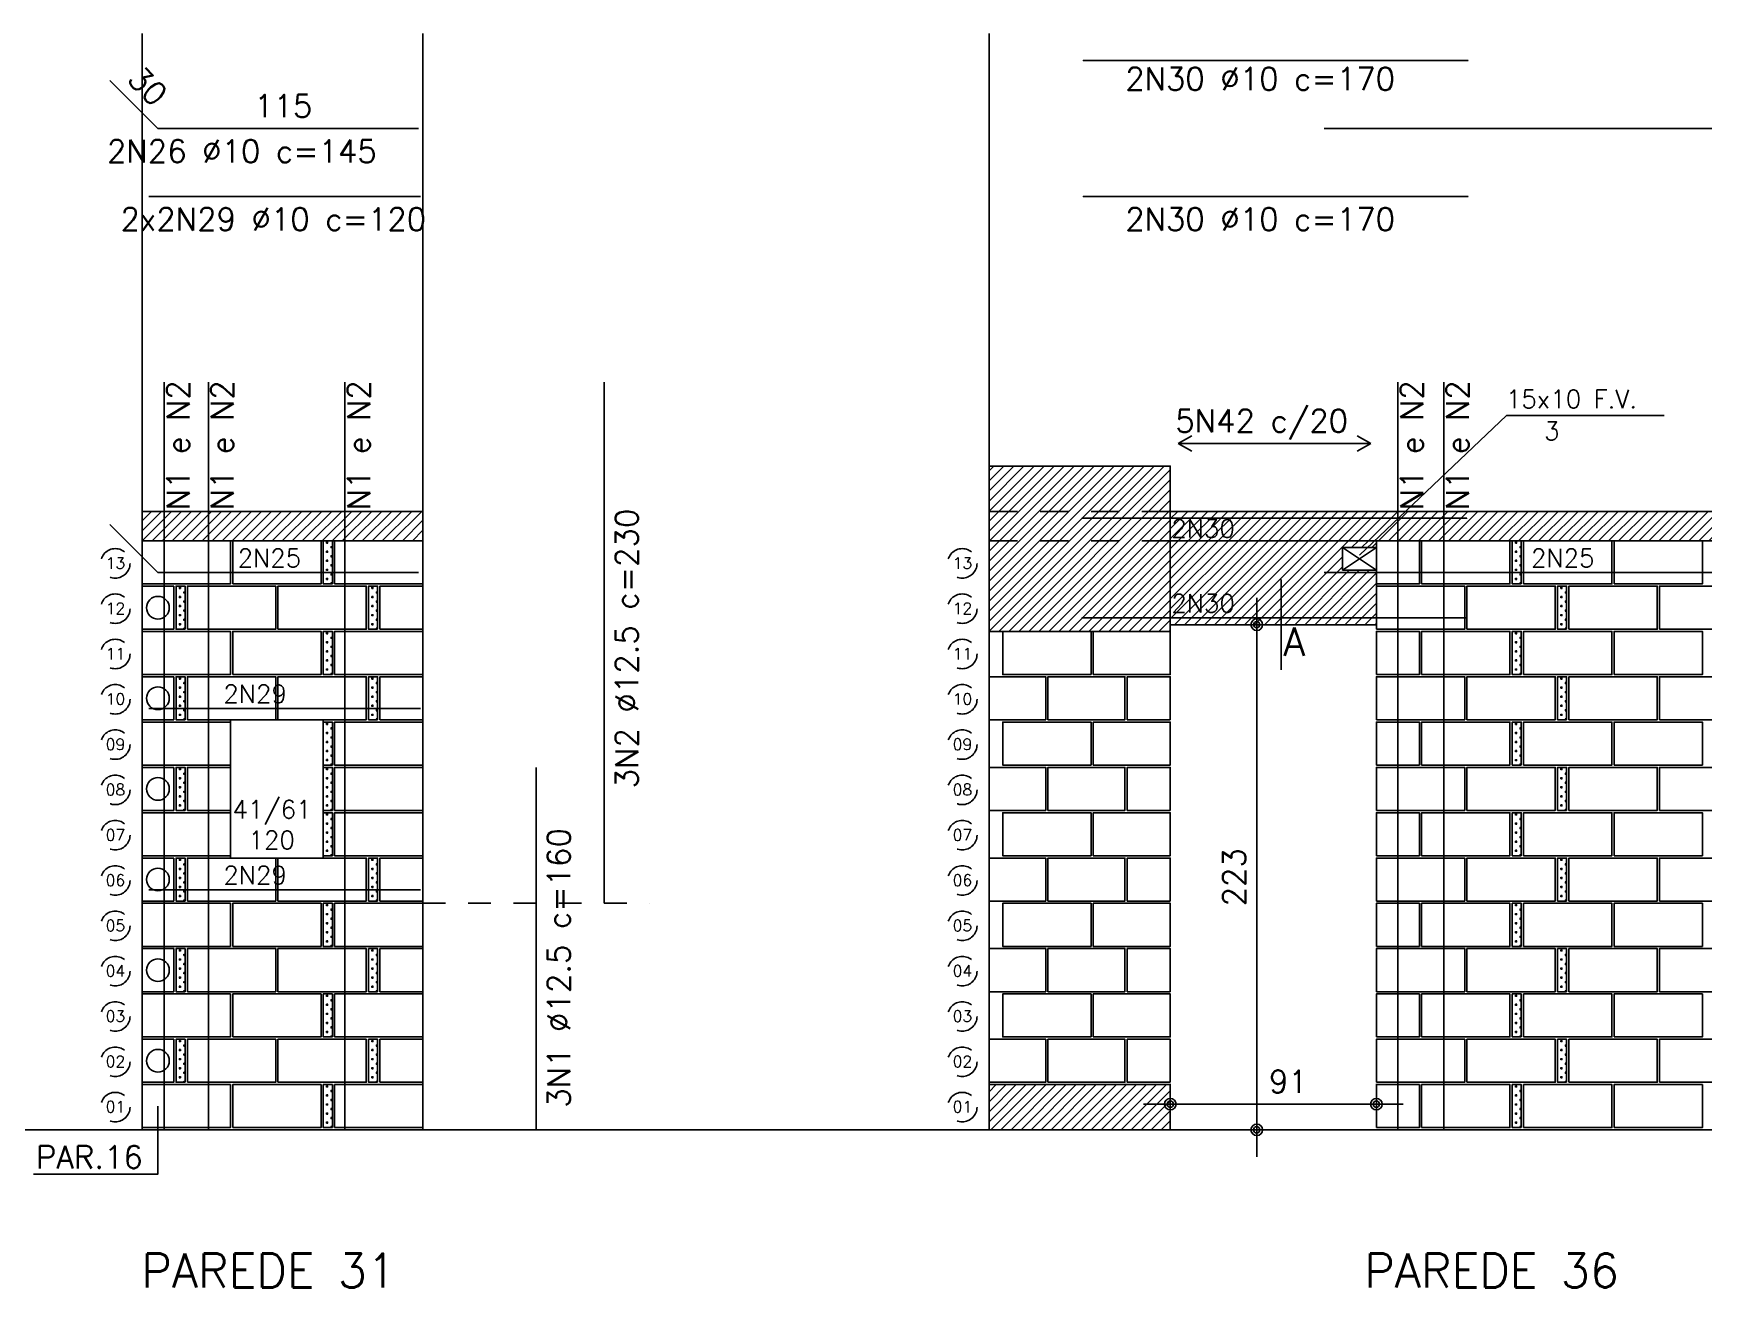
# Model space of a CAD drawing. Extents: x 0 to 187, y -7 to 20.
# Drawn here: x 163.1 to 170.48, y 3.31 to 8.84 of the extents above; entities that cross this region are included whole.
import ezdxf

# ---------------------------------------------------------------- set-up
doc = ezdxf.new("R2010")
doc.units = 0
doc.header["$LTSCALE"] = 0.5
doc.header["$MEASUREMENT"] = 0
doc.header["$PDMODE"] = 34
doc.header["$PDSIZE"] = 0.1
doc.linetypes.add('CENTER', pattern=[2, 1.25, -0.25, 0.25, -0.25])
doc.linetypes.add('HIDDEN', pattern=[0.375, 0.25, -0.125])
doc.layers.get('0').update_dxf_attribs({"linetype": 'CONTINUOUS'})
doc.layers.get('DEFPOINTS').update_dxf_attribs({"linetype": 'CONTINUOUS'})
for name, color, linetype in [('AUX00', 7, 'HIDDEN'), ('AUX01', 1, 'CONTINUOUS'), ('B04', 6, 'CONTINUOUS'), ('B19', 3, 'CONTINUOUS'), ('B19C', 126, 'CONTINUOUS'), ('B39', 2, 'CONTINUOUS'), ('B39C', 5, 'CONTINUOUS'), ('BLOCOPERP', 2, 'CONTINUOUS'), ('BP', 106, 'CONTINUOUS'), ('COT01', 1, 'CONTINUOUS'), ('EIX01', 1, 'CENTER'), ('FERRO', 4, 'CONTINUOUS'), ('FERRO_CANALETA', 4, 'CONTINUOUS'), ('FERRO_GROUTE', 4, 'CONTINUOUS'), ('FURO', 4, 'CONTINUOUS'), ('H04', 9, 'CONTINUOUS'), ('HATCHLAJE', 251, 'HIDDEN'), ('HI-FURO', 4, 'CONTINUOUS'), ('TXT02', 2, 'CONTINUOUS'), ('TXT05', 4, 'CONTINUOUS'), ('VIG02', 3, 'CONTINUOUS')]:
    doc.layers.add(name, color=color, linetype=linetype)
doc.styles.add('ROMANS', font='romans.shx')
doc.dimstyles.get("Standard").update_dxf_attribs({"dimscale": 0, "dimtxt": 0.2, "dimasz": 0.2, "dimexe": 0.18, "dimexo": 0.0625, "dimgap": 0.1, "dimtad": 1, "dimdec": 1, "dimlfac": 100, "dimrnd": 0.5, "dimzin": 13, "dimdsep": 46, "dimtxsty": 'ROMANS', "dimblk1": 'DE2', "dimblk2": 'DE2', "dimsah": 1, "dimcen": 0.1, "dimclrt": 3, "dimadec": 0, "dimazin": 0, "dimtfac": 1, "dimtix": 1, "dimtofl": 0, "dimtmove": 0, "dimatfit": 3, "dimldrblk": 'DE2', "dimfxl": 0, "dimtolj": 1, "dimtzin": 13, "dimarcsym": 0})
pattern_1 = [(45, (99.55251, 28.73103), (-0.022097087, 0.022097087), [])]
pattern_2 = [(45, (114.570683, 2.068954), (-0.022097087, 0.022097087), [])]

# ---------------------------------------------------------------- blocks, each defined once
blk = doc.blocks.new('A$C57CC6AC6')
at = {"layer": 'BP'}
blk.add_lwpolyline([(0, 0.19), (0, 0), (0.14, 0), (0.14, 0.19)], close=True, dxfattribs=at)
blk.add_circle((0.07, 0.095), 0.05, dxfattribs=at)
blk = doc.blocks.new('DE2')
blk.add_line((-1.188, 0), (1.188, 0))
at = {"color": 2}
for radius in [0.256, 0.138]:
    blk.add_circle((0, 0), radius, dxfattribs=at)
blk = doc.blocks.new('*D56')
at = {"layer": 'COT01', "color": 0, "lineweight": -2}
for p, q in [((168.534, 6.234), (168.5927, 6.234)), ((168.5027, 4.104), (168.5027, 6.134)), ((168.1519, 4.004), (168.5927, 4.004))]:
    blk.add_line(p, q, dxfattribs=at)
at = {"layer": 'DEFPOINTS', "color": 0}
for p in [(168.5027, 6.234), (168.5027, 6.234), (168.1207, 4.004)]:
    blk.add_point(p, dxfattribs=at)
at = {"layer": 'COT01', "color": 0, "lineweight": -2, "xscale": 0.1, "yscale": 0.1, "zscale": 0.1}
for p, rotation in [((168.5027, 6.234), 90), ((168.5027, 4.004), 270)]:
    blk.add_blockref('DE2', p, dxfattribs=dict(at, rotation=rotation))
at = {"layer": 'COT01', "color": 3, "insert": (168.4027, 5.119), "char_height": 0.1, "attachment_point": 5, "rotation": 90, "style": 'ROMANS'}
blk.add_mtext('\\A1;223', dxfattribs=at)
blk = doc.blocks.new('*D57')
at = {"layer": 'COT01', "color": 0, "lineweight": -2}
for p, q in [((168.1207, 4.1352), (168.1207, 4.2073)), ((169.0307, 4.1402), (169.0307, 4.2073)), ((168.9307, 4.1173), (168.2207, 4.1173))]:
    blk.add_line(p, q, dxfattribs=at)
at = {"layer": 'DEFPOINTS', "color": 0}
for p in [(168.1207, 4.1173), (168.1207, 4.104), (169.0307, 4.109)]:
    blk.add_point(p, dxfattribs=at)
at = {"layer": 'COT01', "color": 0, "lineweight": -2, "xscale": 0.1, "yscale": 0.1, "zscale": 0.1, "rotation": 180}
blk.add_blockref('DE2', (168.1207, 4.1173), dxfattribs=at)
at = {"layer": 'COT01', "color": 0, "lineweight": -2, "xscale": 0.1, "yscale": 0.1, "zscale": 0.1}
blk.add_blockref('DE2', (169.0307, 4.1173), dxfattribs=at)
at = {"layer": 'COT01', "color": 3, "insert": (168.6418, 4.2173), "char_height": 0.1, "attachment_point": 5, "style": 'ROMANS'}
blk.add_mtext('\\A1;91', dxfattribs=at)

msp = doc.modelspace()

# ---------------------------------------------------------------- hatches: boundary and pattern name
at = {"layer": 'H04'}
h = msp.add_hatch(dxfattribs=at)
h.set_pattern_fill('CROSS', color=256, scale=0.08, style=0)
h.set_pattern_definition([(180, (160.062492, 31.096036), (-0.02, 0.02), [0.01, -0.03]), (90, (160.057492, 31.091036), (0.02, 0.02), [0.01, -0.03])])
h.paths.add_polyline_path([(164.3807, 6.414), (164.4207, 6.414), (164.4207, 6.604), (164.3807, 6.604)])
h = msp.add_hatch(dxfattribs=at)
h.set_pattern_fill('CROSS', color=256, scale=0.08, style=0)
h.set_pattern_definition([(180, (165.312492, 31.096033), (-0.02, 0.02), [0.01, -0.03]), (90, (165.307492, 31.091033), (0.02, 0.02), [0.01, -0.03])])
h.paths.add_polyline_path([(169.6307, 6.414), (169.6707, 6.414), (169.6707, 6.604), (169.6307, 6.604)])
h = msp.add_hatch(dxfattribs=at)
h.set_pattern_fill('CROSS', color=256, scale=0.08, style=0)
h.set_pattern_definition([(180, (159.412492, 30.896036), (-0.02, 0.02), [0.01, -0.03]), (90, (159.407492, 30.891036), (0.02, 0.02), [0.01, -0.03])])
h.paths.add_polyline_path([(163.7307, 6.214), (163.7707, 6.214), (163.7707, 6.404), (163.7307, 6.404)])
h = msp.add_hatch(dxfattribs=at)
h.set_pattern_fill('CROSS', color=256, scale=0.08, style=0)
h.set_pattern_definition([(180, (160.262492, 30.896036), (-0.02, 0.02), [0.01, -0.03]), (90, (160.257492, 30.891036), (0.02, 0.02), [0.01, -0.03])])
h.paths.add_polyline_path([(164.5807, 6.214), (164.6207, 6.214), (164.6207, 6.404), (164.5807, 6.404)])
h = msp.add_hatch(dxfattribs=at)
h.set_pattern_fill('CROSS', color=256, scale=0.08, style=0)
h.set_pattern_definition([(180, (165.512492, 30.896033), (-0.02, 0.02), [0.01, -0.03]), (90, (165.507492, 30.891033), (0.02, 0.02), [0.01, -0.03])])
h.paths.add_polyline_path([(169.8307, 6.214), (169.8707, 6.214), (169.8707, 6.404), (169.8307, 6.404)])
h = msp.add_hatch(dxfattribs=at)
h.set_pattern_fill('CROSS', color=256, scale=0.08, style=0)
h.set_pattern_definition([(180, (160.062492, 30.696035), (-0.02, 0.02), [0.01, -0.03]), (90, (160.057492, 30.691035), (0.02, 0.02), [0.01, -0.03])])
h.paths.add_polyline_path([(164.3807, 6.014), (164.4207, 6.014), (164.4207, 6.204), (164.3807, 6.204)])
h = msp.add_hatch(dxfattribs=at)
h.set_pattern_fill('CROSS', color=256, scale=0.08, style=0)
h.set_pattern_definition([(180, (165.312492, 30.696033), (-0.02, 0.02), [0.01, -0.03]), (90, (165.307492, 30.691033), (0.02, 0.02), [0.01, -0.03])])
h.paths.add_polyline_path([(169.6307, 6.014), (169.6707, 6.014), (169.6707, 6.204), (169.6307, 6.204)])
h = msp.add_hatch(dxfattribs=at)
h.set_pattern_fill('CROSS', color=256, scale=0.08, style=0)
h.set_pattern_definition([(180, (159.412492, 30.496035), (-0.02, 0.02), [0.01, -0.03]), (90, (159.407492, 30.491035), (0.02, 0.02), [0.01, -0.03])])
h.paths.add_polyline_path([(163.7307, 5.814), (163.7707, 5.814), (163.7707, 6.004), (163.7307, 6.004)])
h = msp.add_hatch(dxfattribs=at)
h.set_pattern_fill('CROSS', color=256, scale=0.08, style=0)
h.set_pattern_definition([(180, (160.262492, 30.496035), (-0.02, 0.02), [0.01, -0.03]), (90, (160.257492, 30.491035), (0.02, 0.02), [0.01, -0.03])])
h.paths.add_polyline_path([(164.5807, 5.814), (164.6207, 5.814), (164.6207, 6.004), (164.5807, 6.004)])
h = msp.add_hatch(dxfattribs=at)
h.set_pattern_fill('CROSS', color=256, scale=0.08, style=0)
h.set_pattern_definition([(180, (165.512492, 30.496033), (-0.02, 0.02), [0.01, -0.03]), (90, (165.507492, 30.491033), (0.02, 0.02), [0.01, -0.03])])
h.paths.add_polyline_path([(169.8307, 5.814), (169.8707, 5.814), (169.8707, 6.004), (169.8307, 6.004)])
h = msp.add_hatch(dxfattribs=at)
h.set_pattern_fill('CROSS', color=256, scale=0.08, style=0)
h.set_pattern_definition([(180, (160.062492, 30.296035), (-0.02, 0.02), [0.01, -0.03]), (90, (160.057492, 30.291035), (0.02, 0.02), [0.01, -0.03])])
h.paths.add_polyline_path([(164.3807, 5.614), (164.4207, 5.614), (164.4207, 5.804), (164.3807, 5.804)])
h = msp.add_hatch(dxfattribs=at)
h.set_pattern_fill('CROSS', color=256, scale=0.08, style=0)
h.set_pattern_definition([(180, (165.312492, 30.296033), (-0.02, 0.02), [0.01, -0.03]), (90, (165.307492, 30.291033), (0.02, 0.02), [0.01, -0.03])])
h.paths.add_polyline_path([(169.6307, 5.614), (169.6707, 5.614), (169.6707, 5.804), (169.6307, 5.804)])
h = msp.add_hatch(dxfattribs=at)
h.set_pattern_fill('CROSS', color=256, scale=0.08, style=0)
h.set_pattern_definition([(180, (159.412492, 30.096035), (-0.02, 0.02), [0.01, -0.03]), (90, (159.407492, 30.091035), (0.02, 0.02), [0.01, -0.03])])
h.paths.add_polyline_path([(163.7307, 5.414), (163.7707, 5.414), (163.7707, 5.604), (163.7307, 5.604)])
h = msp.add_hatch(dxfattribs=at)
h.set_pattern_fill('CROSS', color=256, scale=0.08, style=0)
h.set_pattern_definition([(180, (160.062492, 30.096035), (-0.02, 0.02), [0.01, -0.03]), (90, (160.057492, 30.091035), (0.02, 0.02), [0.01, -0.03])])
h.paths.add_polyline_path([(164.3807, 5.414), (164.4207, 5.414), (164.4207, 5.604), (164.3807, 5.604)])
h = msp.add_hatch(dxfattribs=at)
h.set_pattern_fill('CROSS', color=256, scale=0.08, style=0)
h.set_pattern_definition([(180, (165.512492, 30.096033), (-0.02, 0.02), [0.01, -0.03]), (90, (165.507492, 30.091033), (0.02, 0.02), [0.01, -0.03])])
h.paths.add_polyline_path([(169.8307, 5.414), (169.8707, 5.414), (169.8707, 5.604), (169.8307, 5.604)])
h = msp.add_hatch(dxfattribs=at)
h.set_pattern_fill('CROSS', color=256, scale=0.08, style=0)
h.set_pattern_definition([(180, (160.062492, 29.896034), (-0.02, 0.02), [0.01, -0.03]), (90, (160.057492, 29.891034), (0.02, 0.02), [0.01, -0.03])])
h.paths.add_polyline_path([(164.3807, 5.214), (164.4207, 5.214), (164.4207, 5.404), (164.3807, 5.404)])
h = msp.add_hatch(dxfattribs=at)
h.set_pattern_fill('CROSS', color=256, scale=0.08, style=0)
h.set_pattern_definition([(180, (165.312492, 29.896033), (-0.02, 0.02), [0.01, -0.03]), (90, (165.307492, 29.891033), (0.02, 0.02), [0.01, -0.03])])
h.paths.add_polyline_path([(169.6307, 5.214), (169.6707, 5.214), (169.6707, 5.404), (169.6307, 5.404)])
h = msp.add_hatch(dxfattribs=at)
h.set_pattern_fill('CROSS', color=256, scale=0.08, style=0)
h.set_pattern_definition([(180, (159.412492, 29.696034), (-0.02, 0.02), [0.01, -0.03]), (90, (159.407492, 29.691034), (0.02, 0.02), [0.01, -0.03])])
h.paths.add_polyline_path([(163.7307, 5.014), (163.7707, 5.014), (163.7707, 5.204), (163.7307, 5.204)])
h = msp.add_hatch(dxfattribs=at)
h.set_pattern_fill('CROSS', color=256, scale=0.08, style=0)
h.set_pattern_definition([(180, (160.262492, 29.696034), (-0.02, 0.02), [0.01, -0.03]), (90, (160.257492, 29.691034), (0.02, 0.02), [0.01, -0.03])])
h.paths.add_polyline_path([(164.5807, 5.014), (164.6207, 5.014), (164.6207, 5.204), (164.5807, 5.204)])
h = msp.add_hatch(dxfattribs=at)
h.set_pattern_fill('CROSS', color=256, scale=0.08, style=0)
h.set_pattern_definition([(180, (165.512492, 29.696033), (-0.02, 0.02), [0.01, -0.03]), (90, (165.507492, 29.691033), (0.02, 0.02), [0.01, -0.03])])
h.paths.add_polyline_path([(169.8307, 5.014), (169.8707, 5.014), (169.8707, 5.204), (169.8307, 5.204)])
h = msp.add_hatch(dxfattribs=at)
h.set_pattern_fill('CROSS', color=256, scale=0.08, style=0)
h.set_pattern_definition([(180, (160.062492, 29.496034), (-0.02, 0.02), [0.01, -0.03]), (90, (160.057492, 29.491034), (0.02, 0.02), [0.01, -0.03])])
h.paths.add_polyline_path([(164.3807, 4.814), (164.4207, 4.814), (164.4207, 5.004), (164.3807, 5.004)])
h = msp.add_hatch(dxfattribs=at)
h.set_pattern_fill('CROSS', color=256, scale=0.08, style=0)
h.set_pattern_definition([(180, (165.312492, 29.496033), (-0.02, 0.02), [0.01, -0.03]), (90, (165.307492, 29.491033), (0.02, 0.02), [0.01, -0.03])])
h.paths.add_polyline_path([(169.6307, 4.814), (169.6707, 4.814), (169.6707, 5.004), (169.6307, 5.004)])
h = msp.add_hatch(dxfattribs=at)
h.set_pattern_fill('CROSS', color=256, scale=0.08, style=0)
h.set_pattern_definition([(180, (159.412492, 29.296034), (-0.02, 0.02), [0.01, -0.03]), (90, (159.407492, 29.291034), (0.02, 0.02), [0.01, -0.03])])
h.paths.add_polyline_path([(163.7307, 4.614), (163.7707, 4.614), (163.7707, 4.804), (163.7307, 4.804)])
h = msp.add_hatch(dxfattribs=at)
h.set_pattern_fill('CROSS', color=256, scale=0.08, style=0)
h.set_pattern_definition([(180, (160.262492, 29.296034), (-0.02, 0.02), [0.01, -0.03]), (90, (160.257492, 29.291034), (0.02, 0.02), [0.01, -0.03])])
h.paths.add_polyline_path([(164.5807, 4.614), (164.6207, 4.614), (164.6207, 4.804), (164.5807, 4.804)])
h = msp.add_hatch(dxfattribs=at)
h.set_pattern_fill('CROSS', color=256, scale=0.08, style=0)
h.set_pattern_definition([(180, (165.512492, 29.296033), (-0.02, 0.02), [0.01, -0.03]), (90, (165.507492, 29.291033), (0.02, 0.02), [0.01, -0.03])])
h.paths.add_polyline_path([(169.8307, 4.614), (169.8707, 4.614), (169.8707, 4.804), (169.8307, 4.804)])
h = msp.add_hatch(dxfattribs=at)
h.set_pattern_fill('CROSS', color=256, scale=0.08, style=0)
h.set_pattern_definition([(180, (160.062492, 29.096033), (-0.02, 0.02), [0.01, -0.03]), (90, (160.057492, 29.091033), (0.02, 0.02), [0.01, -0.03])])
h.paths.add_polyline_path([(164.3807, 4.414), (164.4207, 4.414), (164.4207, 4.604), (164.3807, 4.604)])
h = msp.add_hatch(dxfattribs=at)
h.set_pattern_fill('CROSS', color=256, scale=0.08, style=0)
h.set_pattern_definition([(180, (165.312492, 29.096033), (-0.02, 0.02), [0.01, -0.03]), (90, (165.307492, 29.091033), (0.02, 0.02), [0.01, -0.03])])
h.paths.add_polyline_path([(169.6307, 4.414), (169.6707, 4.414), (169.6707, 4.604), (169.6307, 4.604)])
h = msp.add_hatch(dxfattribs=at)
h.set_pattern_fill('CROSS', color=256, scale=0.08, style=0)
h.set_pattern_definition([(180, (159.412492, 28.896033), (-0.02, 0.02), [0.01, -0.03]), (90, (159.407492, 28.891033), (0.02, 0.02), [0.01, -0.03])])
h.paths.add_polyline_path([(163.7307, 4.214), (163.7707, 4.214), (163.7707, 4.404), (163.7307, 4.404)])
h = msp.add_hatch(dxfattribs=at)
h.set_pattern_fill('CROSS', color=256, scale=0.08, style=0)
h.set_pattern_definition([(180, (160.262492, 28.896033), (-0.02, 0.02), [0.01, -0.03]), (90, (160.257492, 28.891033), (0.02, 0.02), [0.01, -0.03])])
h.paths.add_polyline_path([(164.5807, 4.214), (164.6207, 4.214), (164.6207, 4.404), (164.5807, 4.404)])
h = msp.add_hatch(dxfattribs=at)
h.set_pattern_fill('CROSS', color=256, scale=0.08, style=0)
h.set_pattern_definition([(180, (165.512492, 28.896033), (-0.02, 0.02), [0.01, -0.03]), (90, (165.507492, 28.891033), (0.02, 0.02), [0.01, -0.03])])
h.paths.add_polyline_path([(169.8307, 4.214), (169.8707, 4.214), (169.8707, 4.404), (169.8307, 4.404)])
h = msp.add_hatch(dxfattribs=at)
h.set_pattern_fill('CROSS', color=256, scale=0.08, style=0)
h.set_pattern_definition([(180, (160.062492, 28.696033), (-0.02, 0.02), [0.01, -0.03]), (90, (160.057492, 28.691033), (0.02, 0.02), [0.01, -0.03])])
h.paths.add_polyline_path([(164.3807, 4.014), (164.4207, 4.014), (164.4207, 4.204), (164.3807, 4.204)])
h = msp.add_hatch(dxfattribs=at)
h.set_pattern_fill('CROSS', color=256, scale=0.08, style=0)
h.set_pattern_definition([(180, (165.312492, 28.696033), (-0.02, 0.02), [0.01, -0.03]), (90, (165.307492, 28.691033), (0.02, 0.02), [0.01, -0.03])])
h.paths.add_polyline_path([(169.6307, 4.014), (169.6707, 4.014), (169.6707, 4.204), (169.6307, 4.204)])
at = {"layer": 'HATCHLAJE'}
h = msp.add_hatch(dxfattribs=at)
h.set_pattern_fill('ANSI31', color=256, scale=0.25, style=0)
h.set_pattern_definition(pattern_2)
h.paths.add_polyline_path([(168.1206, 6.604), (167.3207, 6.604), (167.3207, 6.204), (168.1206, 6.204)])
h.paths.add_polyline_path([(168.1206, 6.734), (167.3207, 6.734), (167.3207, 6.604), (168.1206, 6.604)])
h.paths.add_polyline_path([(168.1206, 6.934), (167.3207, 6.934), (167.3207, 6.734), (168.1206, 6.734)])
h = msp.add_hatch(dxfattribs=at)
h.set_pattern_fill('ANSI31', color=256, scale=0.25, style=0)
h.set_pattern_definition([(45, (163.580683, 6.603954), (-0.0220971, 0.0220971), [])])
h.paths.add_polyline_path([(164.8207, 6.604), (163.5807, 6.604), (163.5807, 6.734), (164.8207, 6.734)])
h = msp.add_hatch(dxfattribs=at)
h.set_pattern_fill('ANSI31', color=256, scale=0.25, style=0)
h.set_pattern_definition(pattern_1)
h.paths.add_polyline_path([(177.7878, 6.7183), (177.7878, 6.5983), (178.1174, 6.5983), (178.1174, 6.7183)], flags=24)
h.paths.add_polyline_path([(168.1167, 6.7183), (168.1167, 6.5983), (168.4462, 6.5983), (168.4462, 6.7183)], flags=24)
h.paths.add_polyline_path([(168.1207, 6.604), (168.1207, 6.734), (173.4707, 6.734), (173.4707, 6.604)])
h = msp.add_hatch(dxfattribs=at)
h.set_pattern_fill('ANSI31', color=256, scale=0.25, style=0)
h.set_pattern_definition(pattern_1)
h.paths.add_polyline_path([(168.1207, 6.234), (169.0307, 6.234), (169.0307, 6.474), (168.8807, 6.474), (168.8807, 6.574), (169.0307, 6.574), (169.0307, 6.604), (168.1207, 6.604)])
h.paths.add_polyline_path([(168.1167, 6.268), (168.4462, 6.268), (168.4462, 6.388), (168.1167, 6.388)], flags=9)
h = msp.add_hatch(dxfattribs=at)
h.set_pattern_fill('ANSI31', color=256, scale=0.25, style=0)
h.set_pattern_definition(pattern_2)
h.paths.add_polyline_path([(167.3207, 4.204), (167.3207, 4.004), (168.1207, 4.004), (168.1207, 4.204)])

# ---------------------------------------------------------------- linework, layer by layer
msp.add_xline((74.1389, 4.004), (1, 0))
at = {"layer": 'AUX00'}
for centre in [(163.4623, 6.5046), (167.2023, 6.5046), (163.4623, 6.3046), (167.2023, 6.3046), (163.4623, 6.1046), (167.2023, 6.1046), (163.4623, 5.9046), (167.2023, 5.9046), (163.4623, 5.7046), (167.2023, 5.7046), (163.4623, 5.5046), (167.2023, 5.5046), (163.4623, 5.3046), (167.2023, 5.3046), (163.4623, 5.1046), (167.2023, 5.1046), (163.4623, 4.9046), (167.2023, 4.9046), (163.4623, 4.7046), (167.2023, 4.7046), (163.4623, 4.5046), (167.2023, 4.5046), (163.4623, 4.3046), (167.2023, 4.3046), (163.4623, 4.1046), (167.2023, 4.1046)]:
    msp.add_circle(centre, 0.065, dxfattribs=at)
at = {"layer": 'AUX01'}
for points in [[(163.5807, 8.844), (163.5807, 4.004), (164.8207, 4.004), (164.8207, 8.844)], [(167.3207, 8.844), (167.3207, 4.004), (173.4707, 4.004), (173.4707, 8.844)], [(163.6507, 4.109), (163.6507, 3.809), (163.1007, 3.809)]]:
    msp.add_lwpolyline(points, dxfattribs=at)
msp.add_lwpolyline([(163.9707, 5.204), (164.3807, 5.204), (164.3807, 5.814), (163.9707, 5.814)], close=True, dxfattribs=at)
at = {"layer": 'B04'}
for points in [[(164.4207, 6.414), (164.3807, 6.414), (164.3807, 6.604), (164.4207, 6.604)], [(169.6707, 6.414), (169.6307, 6.414), (169.6307, 6.604), (169.6707, 6.604)], [(163.7707, 6.214), (163.7307, 6.214), (163.7307, 6.404), (163.7707, 6.404)], [(164.6207, 6.214), (164.5807, 6.214), (164.5807, 6.404), (164.6207, 6.404)], [(169.8707, 6.214), (169.8307, 6.214), (169.8307, 6.404), (169.8707, 6.404)], [(164.4207, 6.014), (164.3807, 6.014), (164.3807, 6.204), (164.4207, 6.204)], [(169.6707, 6.014), (169.6307, 6.014), (169.6307, 6.204), (169.6707, 6.204)], [(163.7707, 5.814), (163.7307, 5.814), (163.7307, 6.004), (163.7707, 6.004)], [(164.6207, 5.814), (164.5807, 5.814), (164.5807, 6.004), (164.6207, 6.004)], [(169.8707, 5.814), (169.8307, 5.814), (169.8307, 6.004), (169.8707, 6.004)], [(164.4207, 5.614), (164.3807, 5.614), (164.3807, 5.804), (164.4207, 5.804)], [(169.6707, 5.614), (169.6307, 5.614), (169.6307, 5.804), (169.6707, 5.804)], [(163.7707, 5.414), (163.7307, 5.414), (163.7307, 5.604), (163.7707, 5.604)], [(164.4207, 5.414), (164.3807, 5.414), (164.3807, 5.604), (164.4207, 5.604)], [(169.8707, 5.414), (169.8307, 5.414), (169.8307, 5.604), (169.8707, 5.604)], [(164.4207, 5.214), (164.3807, 5.214), (164.3807, 5.404), (164.4207, 5.404)], [(169.6707, 5.214), (169.6307, 5.214), (169.6307, 5.404), (169.6707, 5.404)], [(163.7707, 5.014), (163.7307, 5.014), (163.7307, 5.204), (163.7707, 5.204)], [(164.6207, 5.014), (164.5807, 5.014), (164.5807, 5.204), (164.6207, 5.204)], [(169.8707, 5.014), (169.8307, 5.014), (169.8307, 5.204), (169.8707, 5.204)], [(164.4207, 4.814), (164.3807, 4.814), (164.3807, 5.004), (164.4207, 5.004)], [(169.6707, 4.814), (169.6307, 4.814), (169.6307, 5.004), (169.6707, 5.004)], [(163.7707, 4.614), (163.7307, 4.614), (163.7307, 4.804), (163.7707, 4.804)], [(164.6207, 4.614), (164.5807, 4.614), (164.5807, 4.804), (164.6207, 4.804)], [(169.8707, 4.614), (169.8307, 4.614), (169.8307, 4.804), (169.8707, 4.804)], [(164.4207, 4.414), (164.3807, 4.414), (164.3807, 4.604), (164.4207, 4.604)], [(169.6707, 4.414), (169.6307, 4.414), (169.6307, 4.604), (169.6707, 4.604)], [(163.7707, 4.214), (163.7307, 4.214), (163.7307, 4.404), (163.7707, 4.404)], [(164.6207, 4.214), (164.5807, 4.214), (164.5807, 4.404), (164.6207, 4.404)], [(169.8707, 4.214), (169.8307, 4.214), (169.8307, 4.404), (169.8707, 4.404)], [(164.4207, 4.014), (164.3807, 4.014), (164.3807, 4.204), (164.4207, 4.204)], [(169.6707, 4.014), (169.6307, 4.014), (169.6307, 4.204), (169.6707, 4.204)]]:
    msp.add_lwpolyline(points, close=True, dxfattribs=at)
at = {"layer": 'B19'}
for points in [[(164.6307, 6.214), (164.8207, 6.214), (164.8207, 6.404), (164.6307, 6.404)], [(169.0307, 6.014), (169.2207, 6.014), (169.2207, 6.204), (169.0307, 6.204)], [(169.0307, 5.614), (169.2207, 5.614), (169.2207, 5.804), (169.0307, 5.804)], [(163.7807, 5.414), (163.9707, 5.414), (163.9707, 5.604), (163.7807, 5.604)], [(169.0307, 5.214), (169.2207, 5.214), (169.2207, 5.404), (169.0307, 5.404)], [(169.0307, 4.814), (169.2207, 4.814), (169.2207, 5.004), (169.0307, 5.004)], [(164.6307, 4.614), (164.8207, 4.614), (164.8207, 4.804), (164.6307, 4.804)], [(169.0307, 4.414), (169.2207, 4.414), (169.2207, 4.604), (169.0307, 4.604)], [(164.6307, 4.214), (164.8207, 4.214), (164.8207, 4.404), (164.6307, 4.404)], [(169.0307, 4.014), (169.2207, 4.014), (169.2207, 4.204), (169.0307, 4.204)]]:
    msp.add_lwpolyline(points, close=True, dxfattribs=at)
at = {"layer": 'B19C'}
for points in [[(169.0307, 6.414), (169.2207, 6.414), (169.2207, 6.604), (169.0307, 6.604)], [(164.6307, 5.814), (164.8207, 5.814), (164.8207, 6.004), (164.6307, 6.004)], [(164.6307, 5.014), (164.8207, 5.014), (164.8207, 5.204), (164.6307, 5.204)]]:
    msp.add_lwpolyline(points, close=True, dxfattribs=at)
at = {"layer": 'B39'}
for points in [[(163.7807, 6.214), (164.1707, 6.214), (164.1707, 6.404), (163.7807, 6.404)], [(164.1807, 6.214), (164.5707, 6.214), (164.5707, 6.404), (164.1807, 6.404)], [(169.4307, 6.214), (169.8207, 6.214), (169.8207, 6.404), (169.4307, 6.404)], [(169.8807, 6.214), (170.2707, 6.214), (170.2707, 6.404), (169.8807, 6.404)], [(170.2807, 6.214), (170.6707, 6.214), (170.6707, 6.404), (170.2807, 6.404)], [(163.5807, 6.014), (163.9707, 6.014), (163.9707, 6.204), (163.5807, 6.204)], [(163.9807, 6.014), (164.3707, 6.014), (164.3707, 6.204), (163.9807, 6.204)], [(164.4307, 6.014), (164.8207, 6.014), (164.8207, 6.204), (164.4307, 6.204)], [(169.2307, 6.014), (169.6207, 6.014), (169.6207, 6.204), (169.2307, 6.204)], [(169.6807, 6.014), (170.0707, 6.014), (170.0707, 6.204), (169.6807, 6.204)], [(170.0807, 6.014), (170.4707, 6.014), (170.4707, 6.204), (170.0807, 6.204)], [(169.0307, 5.814), (169.4207, 5.814), (169.4207, 6.004), (169.0307, 6.004)], [(169.4307, 5.814), (169.8207, 5.814), (169.8207, 6.004), (169.4307, 6.004)], [(169.8807, 5.814), (170.2707, 5.814), (170.2707, 6.004), (169.8807, 6.004)], [(170.2807, 5.814), (170.6707, 5.814), (170.6707, 6.004), (170.2807, 6.004)], [(163.5807, 5.614), (163.9707, 5.614), (163.9707, 5.804), (163.5807, 5.804)], [(164.4307, 5.614), (164.8207, 5.614), (164.8207, 5.804), (164.4307, 5.804)], [(169.2307, 5.614), (169.6207, 5.614), (169.6207, 5.804), (169.2307, 5.804)], [(169.6807, 5.614), (170.0707, 5.614), (170.0707, 5.804), (169.6807, 5.804)], [(170.0807, 5.614), (170.4707, 5.614), (170.4707, 5.804), (170.0807, 5.804)], [(164.4307, 5.414), (164.8207, 5.414), (164.8207, 5.604), (164.4307, 5.604)], [(169.0307, 5.414), (169.4207, 5.414), (169.4207, 5.604), (169.0307, 5.604)], [(169.4307, 5.414), (169.8207, 5.414), (169.8207, 5.604), (169.4307, 5.604)], [(169.8807, 5.414), (170.2707, 5.414), (170.2707, 5.604), (169.8807, 5.604)], [(170.2807, 5.414), (170.6707, 5.414), (170.6707, 5.604), (170.2807, 5.604)], [(163.5807, 5.214), (163.9707, 5.214), (163.9707, 5.404), (163.5807, 5.404)], [(164.4307, 5.214), (164.8207, 5.214), (164.8207, 5.404), (164.4307, 5.404)], [(169.2307, 5.214), (169.6207, 5.214), (169.6207, 5.404), (169.2307, 5.404)], [(169.6807, 5.214), (170.0707, 5.214), (170.0707, 5.404), (169.6807, 5.404)], [(170.0807, 5.214), (170.4707, 5.214), (170.4707, 5.404), (170.0807, 5.404)], [(169.0307, 5.014), (169.4207, 5.014), (169.4207, 5.204), (169.0307, 5.204)], [(169.4307, 5.014), (169.8207, 5.014), (169.8207, 5.204), (169.4307, 5.204)], [(169.8807, 5.014), (170.2707, 5.014), (170.2707, 5.204), (169.8807, 5.204)], [(170.2807, 5.014), (170.6707, 5.014), (170.6707, 5.204), (170.2807, 5.204)], [(163.5807, 4.814), (163.9707, 4.814), (163.9707, 5.004), (163.5807, 5.004)], [(163.9807, 4.814), (164.3707, 4.814), (164.3707, 5.004), (163.9807, 5.004)], [(164.4307, 4.814), (164.8207, 4.814), (164.8207, 5.004), (164.4307, 5.004)], [(169.2307, 4.814), (169.6207, 4.814), (169.6207, 5.004), (169.2307, 5.004)], [(169.6807, 4.814), (170.0707, 4.814), (170.0707, 5.004), (169.6807, 5.004)], [(170.0807, 4.814), (170.4707, 4.814), (170.4707, 5.004), (170.0807, 5.004)], [(163.7807, 4.614), (164.1707, 4.614), (164.1707, 4.804), (163.7807, 4.804)], [(164.1807, 4.614), (164.5707, 4.614), (164.5707, 4.804), (164.1807, 4.804)], [(169.0307, 4.614), (169.4207, 4.614), (169.4207, 4.804), (169.0307, 4.804)], [(169.4307, 4.614), (169.8207, 4.614), (169.8207, 4.804), (169.4307, 4.804)], [(169.8807, 4.614), (170.2707, 4.614), (170.2707, 4.804), (169.8807, 4.804)], [(170.2807, 4.614), (170.6707, 4.614), (170.6707, 4.804), (170.2807, 4.804)], [(163.5807, 4.414), (163.9707, 4.414), (163.9707, 4.604), (163.5807, 4.604)], [(163.9807, 4.414), (164.3707, 4.414), (164.3707, 4.604), (163.9807, 4.604)], [(164.4307, 4.414), (164.8207, 4.414), (164.8207, 4.604), (164.4307, 4.604)], [(169.2307, 4.414), (169.6207, 4.414), (169.6207, 4.604), (169.2307, 4.604)], [(169.6807, 4.414), (170.0707, 4.414), (170.0707, 4.604), (169.6807, 4.604)], [(170.0807, 4.414), (170.4707, 4.414), (170.4707, 4.604), (170.0807, 4.604)], [(163.7807, 4.214), (164.1707, 4.214), (164.1707, 4.404), (163.7807, 4.404)], [(164.1807, 4.214), (164.5707, 4.214), (164.5707, 4.404), (164.1807, 4.404)], [(169.0307, 4.214), (169.4207, 4.214), (169.4207, 4.404), (169.0307, 4.404)], [(169.4307, 4.214), (169.8207, 4.214), (169.8207, 4.404), (169.4307, 4.404)], [(169.8807, 4.214), (170.2707, 4.214), (170.2707, 4.404), (169.8807, 4.404)], [(170.2807, 4.214), (170.6707, 4.214), (170.6707, 4.404), (170.2807, 4.404)], [(163.5807, 4.014), (163.9707, 4.014), (163.9707, 4.204), (163.5807, 4.204)], [(163.9807, 4.014), (164.3707, 4.014), (164.3707, 4.204), (163.9807, 4.204)], [(164.4307, 4.014), (164.8207, 4.014), (164.8207, 4.204), (164.4307, 4.204)], [(169.2307, 4.014), (169.6207, 4.014), (169.6207, 4.204), (169.2307, 4.204)], [(169.6807, 4.014), (170.0707, 4.014), (170.0707, 4.204), (169.6807, 4.204)], [(170.0807, 4.014), (170.4707, 4.014), (170.4707, 4.204), (170.0807, 4.204)]]:
    msp.add_lwpolyline(points, close=True, dxfattribs=at)
at = {"layer": 'B39C'}
for points in [[(163.5807, 6.414), (163.9707, 6.414), (163.9707, 6.604), (163.5807, 6.604)], [(163.9807, 6.414), (164.3707, 6.414), (164.3707, 6.604), (163.9807, 6.604)], [(164.4307, 6.414), (164.8207, 6.414), (164.8207, 6.604), (164.4307, 6.604)], [(169.2307, 6.414), (169.6207, 6.414), (169.6207, 6.604), (169.2307, 6.604)], [(169.6807, 6.414), (170.0707, 6.414), (170.0707, 6.604), (169.6807, 6.604)], [(170.0807, 6.414), (170.4707, 6.414), (170.4707, 6.604), (170.0807, 6.604)], [(169.0307, 6.214), (169.4207, 6.214), (169.4207, 6.404), (169.0307, 6.404)], [(163.7807, 5.814), (164.1707, 5.814), (164.1707, 6.004), (163.7807, 6.004)], [(164.1807, 5.814), (164.5707, 5.814), (164.5707, 6.004), (164.1807, 6.004)], [(163.7807, 5.014), (164.1707, 5.014), (164.1707, 5.204), (163.7807, 5.204)], [(164.1807, 5.014), (164.5707, 5.014), (164.5707, 5.204), (164.1807, 5.204)]]:
    msp.add_lwpolyline(points, close=True, dxfattribs=at)
at = {"layer": 'COT01'}
for p, q in [((168.2157, 7.0673), (168.1557, 7.034)), ((169.0057, 7.034), (168.1557, 7.034)), ((168.1557, 7.034), (168.2157, 7.0006)), ((168.9457, 7.0673), (169.0057, 7.034)), ((169.0057, 7.034), (168.9457, 7.0006))]:
    msp.add_line(p, q, dxfattribs=at)
at = {"layer": 'EIX01', "linetype": 'HIDDEN', "ltscale": 0.5}
for p, q in [((164.8207, 5.004), (165.8207, 5.004)), ((164.8207, 4.004), (165.8207, 4.004))]:
    msp.add_line(p, q, dxfattribs=at)
at = {"layer": 'FERRO'}
for points in [[(167.7357, 8.724), (167.7357, 8.724), (169.4357, 8.724), (169.4357, 8.724)], [(167.7357, 8.124), (167.7357, 8.124), (169.4357, 8.124), (169.4357, 8.124)], [(167.7307, 6.704), (167.7307, 6.704), (169.4307, 6.704), (169.4307, 6.704)], [(167.7307, 6.264), (167.7307, 6.264), (169.4307, 6.264), (169.4307, 6.264)]]:
    msp.add_lwpolyline(points, dxfattribs=at)
at = {"layer": 'FERRO_CANALETA'}
for p, q in [((163.6105, 8.124), (164.8105, 8.124)), ((163.6105, 5.864), (164.8105, 5.864)), ((163.6105, 5.064), (164.8105, 5.064))]:
    msp.add_line(p, q, dxfattribs=at)
for points in [[(164.8007, 8.424), (163.6507, 8.424), (163.4386, 8.6361)], [(173.6605, 8.574), (173.4007, 8.424), (168.8007, 8.424)], [(164.8007, 6.464), (163.6507, 6.464), (163.4386, 6.6761)], [(173.6605, 6.614), (173.4007, 6.464), (168.8007, 6.464)]]:
    msp.add_lwpolyline(points, dxfattribs=at)
at = {"layer": 'FERRO_GROUTE'}
for p, q in [((163.6782, 4.004), (163.6782, 7.304)), ((163.8732, 4.004), (163.8732, 7.304)), ((164.4757, 4.004), (164.4757, 7.304)), ((165.6207, 5.004), (165.6207, 7.304)), ((169.1257, 4.004), (169.1257, 7.304)), ((169.3282, 4.004), (169.3282, 7.304)), ((165.3207, 4.004), (165.3207, 5.604))]:
    msp.add_line(p, q, dxfattribs=at)
at = {"layer": 'FURO', "color": 1}
for p, q in [((168.8807, 6.474), (169.0307, 6.574)), ((169.0307, 6.474), (168.8807, 6.574))]:
    msp.add_line(p, q, dxfattribs=at)
at = {"layer": 'FURO'}
msp.add_lwpolyline([(168.8807, 6.474), (169.0307, 6.474), (169.0307, 6.574), (168.8807, 6.574)], close=True, dxfattribs=at)
at = {"layer": 'HI-FURO', "color": 1}
msp.add_lwpolyline([(168.9557, 6.5405), (169.6057, 7.1579), (170.3016, 7.1579)], dxfattribs=at)
at = {"layer": 'TXT05'}
msp.add_line((168.6098, 6.434), (168.6098, 6.034), dxfattribs=at)
at = {"layer": 'VIG02'}
for p, q in [((169.0307, 6.224), (169.0307, 6.604)), ((169.0307, 6.234), (168.1207, 6.234))]:
    msp.add_line(p, q, dxfattribs=at)
for points in [[(167.3207, 6.934), (168.1207, 6.934), (168.1207, 6.204), (167.3207, 6.204)], [(164.8207, 6.604), (163.5807, 6.604), (163.5807, 6.734), (164.8207, 6.734), (164.8207, 6.604)], [(173.4707, 6.604), (168.1207, 6.604), (168.1207, 6.734), (173.4707, 6.734), (173.4707, 6.604)], [(167.3207, 6.004), (167.5707, 6.004), (167.5707, 5.814), (167.3207, 5.814)], [(167.3207, 5.604), (167.5707, 5.604), (167.5707, 5.414), (167.3207, 5.414)], [(167.3207, 5.204), (167.5707, 5.204), (167.5707, 5.014), (167.3207, 5.014)], [(167.3207, 4.804), (167.5707, 4.804), (167.5707, 4.614), (167.3207, 4.614)], [(167.3207, 4.404), (167.5707, 4.404), (167.5707, 4.214), (167.3207, 4.214)], [(167.3207, 4.004), (168.1207, 4.004), (168.1207, 4.204), (167.3207, 4.204)]]:
    msp.add_lwpolyline(points, dxfattribs=at)
at = {"layer": 'VIG02', "linetype": 'HIDDEN'}
for points in [[(167.3207, 6.734), (168.1207, 6.734)], [(167.3207, 6.604), (168.1207, 6.604)]]:
    msp.add_lwpolyline(points, dxfattribs=at)
at = {"layer": 'VIG02'}
for points in [[(167.7707, 6.014), (167.3807, 6.014), (167.3807, 6.204), (167.7707, 6.204)], [(167.7807, 6.014), (168.1207, 6.014), (168.1207, 6.204), (167.7807, 6.204)], [(167.5807, 5.814), (167.9207, 5.814), (167.9207, 6.004), (167.5807, 6.004)], [(168.1207, 5.814), (167.9307, 5.814), (167.9307, 6.004), (168.1207, 6.004)], [(167.7707, 5.614), (167.3807, 5.614), (167.3807, 5.804), (167.7707, 5.804)], [(167.7807, 5.614), (168.1207, 5.614), (168.1207, 5.804), (167.7807, 5.804)], [(167.5807, 5.414), (167.9207, 5.414), (167.9207, 5.604), (167.5807, 5.604)], [(168.1207, 5.414), (167.9307, 5.414), (167.9307, 5.604), (168.1207, 5.604)], [(167.7707, 5.214), (167.3807, 5.214), (167.3807, 5.404), (167.7707, 5.404)], [(167.7807, 5.214), (168.1207, 5.214), (168.1207, 5.404), (167.7807, 5.404)], [(167.5807, 5.014), (167.9207, 5.014), (167.9207, 5.204), (167.5807, 5.204)], [(168.1207, 5.014), (167.9307, 5.014), (167.9307, 5.204), (168.1207, 5.204)], [(167.7707, 4.814), (167.3807, 4.814), (167.3807, 5.004), (167.7707, 5.004)], [(167.7807, 4.814), (168.1207, 4.814), (168.1207, 5.004), (167.7807, 5.004)], [(167.5807, 4.614), (167.9207, 4.614), (167.9207, 4.804), (167.5807, 4.804)], [(168.1207, 4.614), (167.9307, 4.614), (167.9307, 4.804), (168.1207, 4.804)], [(167.7707, 4.414), (167.3807, 4.414), (167.3807, 4.604), (167.7707, 4.604)], [(167.7807, 4.414), (168.1207, 4.414), (168.1207, 4.604), (167.7807, 4.604)], [(167.5807, 4.214), (167.9207, 4.214), (167.9207, 4.404), (167.5807, 4.404)], [(168.1207, 4.214), (167.9307, 4.214), (167.9307, 4.404), (168.1207, 4.404)]]:
    msp.add_lwpolyline(points, close=True, dxfattribs=at)

# ---------------------------------------------------------------- block references
at = {"layer": 'BLOCOPERP', "xscale": -1}
for p in [(163.7207, 6.214), (163.7207, 5.814), (163.7207, 5.414), (163.7207, 5.014), (163.7207, 4.614), (163.7207, 4.214)]:
    msp.add_blockref('A$C57CC6AC6', p, dxfattribs=at)

# ---------------------------------------------------------------- texts
at = {"layer": 'AUX00', "color": 2, "style": 'ROMANS'}
for s, p in [('13', (163.4201, 6.4809)), ('13', (167.1601, 6.4809)), ('12', (163.4201, 6.2809)), ('12', (167.1601, 6.2809)), ('11', (163.4201, 6.0809)), ('11', (167.1601, 6.0809)), ('10', (163.4201, 5.8809)), ('10', (167.1601, 5.8809)), ('09', (163.4201, 5.6809)), ('09', (167.1601, 5.6809)), ('08', (163.4201, 5.4809)), ('08', (167.1601, 5.4809)), ('07', (163.4201, 5.2809)), ('07', (167.1601, 5.2809)), ('06', (163.4201, 5.0809)), ('06', (167.1601, 5.0809)), ('05', (163.4201, 4.8809)), ('05', (167.1601, 4.8809)), ('04', (163.4201, 4.6809)), ('04', (167.1601, 4.6809)), ('03', (163.4201, 4.4809)), ('03', (167.1601, 4.4809)), ('02', (163.4201, 4.2809)), ('02', (167.1601, 4.2809)), ('01', (163.4201, 4.0809)), ('01', (167.1601, 4.0809))]:
    msp.add_text(s, height=0.05, rotation=360, dxfattribs=at).set_placement(p)
at = {"layer": 'HI-FURO', "color": 2, "style": 'ROMANS'}
for s, p in [('15x10 F.V.', (169.6027, 7.19)), ('3', (169.7714, 7.0491))]:
    msp.add_text(s, height=0.08, dxfattribs=at).set_placement(p)
at = {"layer": 'TXT02', "style": 'ROMANS'}
for s, rotation, p in [('30', 314.99994, (163.5093, 8.6361)), ('N1 e N2', 90, (163.7896, 6.7385)), ('N1 e N2', 90, (163.9846, 6.7385)), ('N1 e N2', 90, (164.5871, 6.7385)), ('N1 e N2', 90, (169.2371, 6.7385)), ('N1 e N2', 90, (169.4396, 6.7385)), ('3N2 %%C12.5 c=230', 90, (165.7707, 5.5116)), ('3N1 %%C12.5 c=160', 90, (165.4707, 4.1017)), ('PAR.16', 0, (163.1126, 3.8341))]:
    msp.add_text(s, height=0.1, rotation=rotation, dxfattribs=at).set_placement(p)
for s, height, p in [(' 2N30 %%C10 c=170', 0.1, (167.8532, 8.5937)), ('115', 0.1, (164.0757, 8.474)), ('2N26 %%C10 c=145', 0.1, (163.4257, 8.274)), ('2x2N29 %%C10 c=120', 0.1, (163.4851, 7.974)), (' 2N30 %%C10 c=170', 0.1, (167.8532, 7.974)), ('5N42 c/20', 0.1, (168.1431, 7.084)), ('2N30', 0.08, (168.1253, 6.6183)), ('2N25', 0.08, (164.0024, 6.4883)), ('2N25', 0.08, (169.7134, 6.4883)), ('2N30', 0.08, (168.1253, 6.288)), ('2N29', 0.08, (163.9392, 5.8883)), ('41/61', 0.08, (163.9796, 5.3787)), ('120', 0.08, (164.05, 5.2434)), ('2N29', 0.08, (163.9394, 5.0883))]:
    msp.add_text(s, height=height, dxfattribs=at).set_placement(p)
at = {"layer": 'TXT05', "style": 'ROMANS'}
for s, height, p in [('A', 0.125, (168.6195, 6.0965)), ('PAREDE 31', 0.15, (163.5772, 3.3078)), ('PAREDE 36', 0.15, (168.9772, 3.3078))]:
    msp.add_text(s, height=height, dxfattribs=at).set_placement(p)

# ---------------------------------------------------------------- dimensions: what is measured, and where the dimension line sits
at = {"layer": 'COT01'}
dim = msp.add_linear_dim(base=(168.5027, 6.234), p1=(168.1207, 4.004), p2=(168.5027, 6.234), angle=90, dimstyle='Standard', override={"dimscale": 0.5, "dimblk": 'DE2', "dimtofl": 1}, dxfattribs=at)
dim.commit()
dim.dimension.update_dxf_attribs({"geometry": '*D56', "text_midpoint": (168.4027, 5.119)})
dim = msp.add_linear_dim(base=(168.1207, 4.1173), p1=(169.0307, 4.109), p2=(168.1207, 4.104), angle=180, dimstyle='Standard', override={"dimscale": 0.5, "dimblk": 'DE2', "dimtofl": 1}, dxfattribs=at)
dim.commit()
dim.dimension.update_dxf_attribs({"geometry": '*D57', "text_midpoint": (168.6418, 4.1173), "dimtype": 160})

doc.saveas('drawing.dxf')
